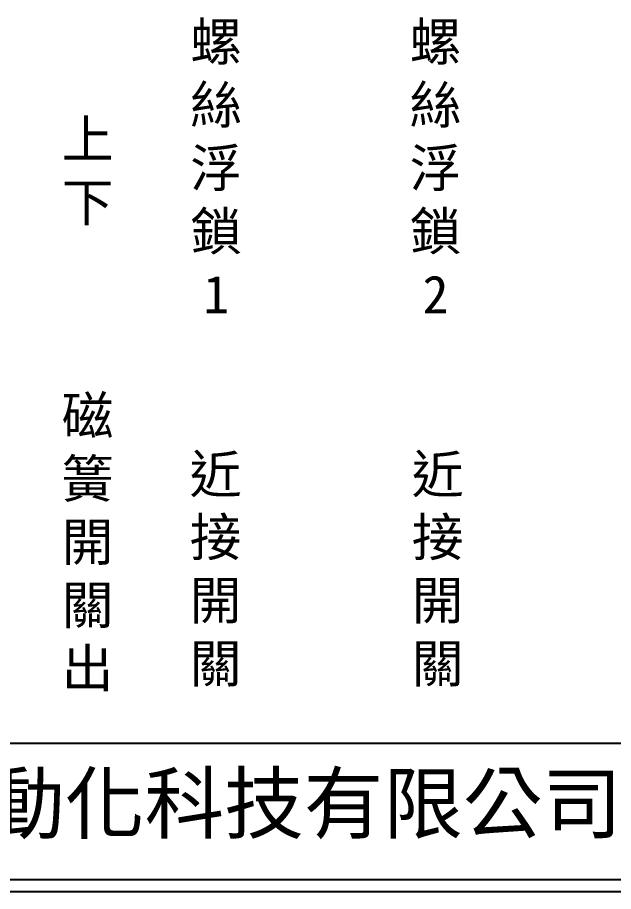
# Model space of a CAD drawing. Extents: x 325 to 612, y 3 to 207.
# Drawn here: x 391.8 to 453.1, y 3 to 92.9 of the extents above; entities that cross this region are included whole.
import ezdxf

# ---------------------------------------------------------------- set-up
doc = ezdxf.new("R2010")
doc.units = 0
doc.layers.add('圖框層', color=7, linetype='CONTINUOUS')
doc.layers.add('標尺寸層', color=3, linetype='CONTINUOUS')
doc.styles.add('CNS', font='romanc.shx', dxfattribs={"bigfont": 'chineset.shx'})
doc.styles.add('STSL', font='KAIU.TTF')

msp = doc.modelspace()

# ---------------------------------------------------------------- linework, layer by layer
at = {"layer": '圖框層', "color": 7}
for p, q in [((326.569, 18.25), (611.07, 18.25)), ((326.569, 4.25), (611.07, 4.25)), ((325.319, 3), (612.319, 3))]:
    msp.add_line(p, q, dxfattribs=at)

# ---------------------------------------------------------------- texts
at = {"layer": '圖框層', "color": 4, "style": 'STSL'}
msp.add_text('泓陞自動化科技有限公司', height=6, dxfattribs=at).set_placement((363.923, 9.076))
at = {"layer": '標尺寸層', "color": 7, "char_height": 3.9, "attachment_point": 5, "style": 'CNS'}
for s, insert, width in [('{\\fDFKai-SB|b0|i0|c136|p65;螺絲浮鎖1}', (412.202, 77.446), 3.29856), ('{\\fDFKai-SB|b0|i0|c136|p65;螺絲浮鎖2}', (434.765, 77.446), 3.29856), ('{\\fDFKai-SB|b0|i0|c136|p65;上下}', (398.99, 76.973), 4.96081), ('{\\fDFKai-SB|b0|i0|c136|p65;磁簧開關出}', (398.977, 38.775), 4.96081), ('{\\fDFKai-SB|b0|i0|c136|p65;近接開關}', (412.145, 35.993), 8.6627), ('{\\fDFKai-SB|b0|i0|c136|p65;近接開關}', (434.979, 35.993), 8.6627)]:
    msp.add_mtext(s, dxfattribs=dict(at, insert=insert, width=width))

doc.saveas('drawing.dxf')
